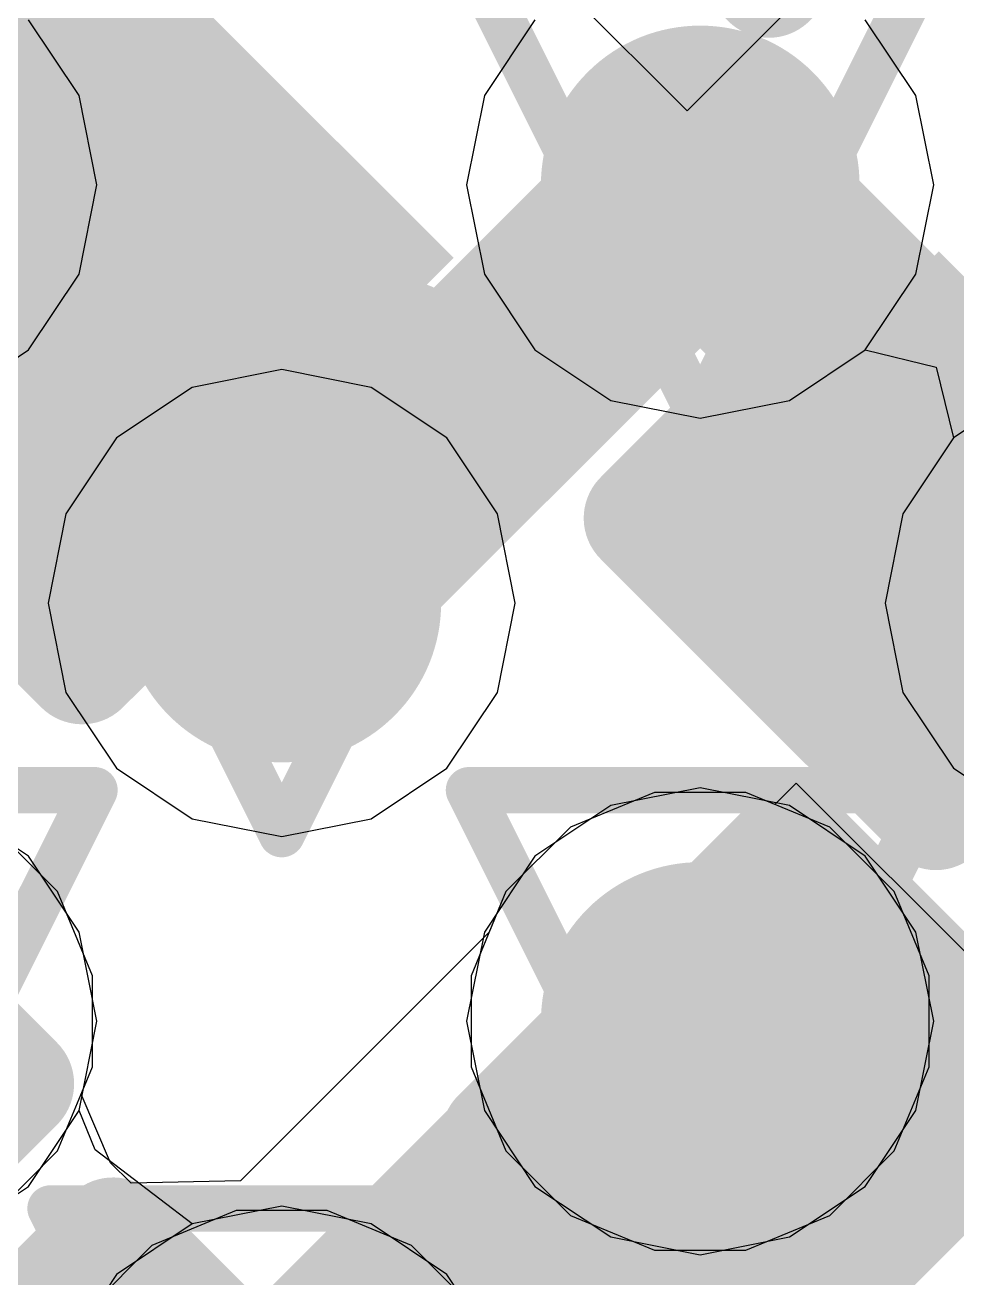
# Model space of a CAD drawing. Header units: inches. Extents: x -6 to 283, y -12 to 154.
# Drawn here: x 54.126 to 55.149, y 3.398 to 4.775 of the extents above; entities that cross this region are included whole.
import ezdxf

# ---------------------------------------------------------------- set-up
doc = ezdxf.new("R2010")
doc.units = ezdxf.units.IN
for name, color, linetype in [('Bottom Layer', 5, 'Continuous'), ('Bottom Overlay', 54, 'Continuous'), ('Bottom Paste', 16, 'Continuous'), ('Bottom Solder', 6, 'Continuous'), ('Drill Drawing', 1, 'Continuous'), ('GND-1', 16, 'Continuous'), ('GND-2', 90, 'Continuous'), ('GND-3', 216, 'Continuous'), ('GND-4', 54, 'Continuous'), ('PWR-1', 156, 'Continuous'), ('PWR-2', 130, 'Continuous'), ('Signal L1', 76, 'Continuous'), ('Signal L2', 6, 'Continuous'), ('Top Layer', 1, 'Continuous'), ('Top Paste', 8, 'Continuous'), ('Top Solder', 216, 'Continuous'), ('Via Holes', 16, 'Continuous')]:
    doc.layers.add(name, color=color, linetype=linetype)

# ---------------------------------------------------------------- blocks, each defined once
blk = doc.blocks.new('BGA_565_15_5_14_4__57')
at = {"layer": 'Top Layer'}
h = blk.add_hatch(color=1, dxfattribs=at)
edge = h.paths.add_edge_path()
edge.add_arc((2.925, 3.575), 0.125, 0, 360)
h = blk.add_hatch(color=1, dxfattribs=at)
edge = h.paths.add_edge_path()
edge.add_arc((2.275, 2.925), 0.125, 0, 360)
h = blk.add_hatch(color=1, dxfattribs=at)
edge = h.paths.add_edge_path()
edge.add_arc((2.925, 2.925), 0.125, 0, 360)
at = {"layer": 'Top Paste'}
h = blk.add_hatch(color=8, dxfattribs=at)
edge = h.paths.add_edge_path()
edge.add_arc((2.925, 3.575), 0.125, 0, 360)
h = blk.add_hatch(color=8, dxfattribs=at)
edge = h.paths.add_edge_path()
edge.add_arc((2.275, 2.925), 0.125, 0, 360)
h = blk.add_hatch(color=8, dxfattribs=at)
edge = h.paths.add_edge_path()
edge.add_arc((2.925, 2.925), 0.125, 0, 360)
at = {"layer": 'Top Solder'}
h = blk.add_hatch(color=216, dxfattribs=at)
edge = h.paths.add_edge_path()
edge.add_arc((2.925, 3.575), 0.175, 0, 360)
h = blk.add_hatch(color=216, dxfattribs=at)
edge = h.paths.add_edge_path()
edge.add_arc((2.275, 2.925), 0.175, 0, 360)
h = blk.add_hatch(color=216, dxfattribs=at)
edge = h.paths.add_edge_path()
edge.add_arc((2.925, 2.925), 0.175, 0, 360)
blk = doc.blocks.new('R___0201_B_131')
at = {"layer": 'Bottom Layer'}
for points in [[(-0.41, 0.185), (-0.14, 0.185), (-0.14, -0.185), (-0.41, -0.185)], [(0.14, 0.185), (0.41, 0.185), (0.41, -0.185), (0.14, -0.185)]]:
    blk.add_hatch(color=5, dxfattribs=at).paths.add_polyline_path(points)
at = {"layer": 'Bottom Paste'}
for points in [[(-0.41, 0.185), (-0.14, 0.185), (-0.14, -0.185), (-0.41, -0.185)], [(0.14, 0.185), (0.41, 0.185), (0.41, -0.185), (0.14, -0.185)]]:
    blk.add_hatch(color=16, dxfattribs=at).paths.add_polyline_path(points)
at = {"layer": 'Bottom Solder'}
for points in [[(-0.465, 0.24), (-0.085, 0.24), (-0.085, -0.24), (-0.465, -0.24)], [(0.085, 0.24), (0.465, 0.24), (0.465, -0.24), (0.085, -0.24)]]:
    blk.add_hatch(color=6, dxfattribs=at).paths.add_polyline_path(points)
at = {"layer": 'Bottom Overlay'}
for points in [[(-0.4826, 0.254, 0.127, 0.127, 0), (-0.4826, -0.254, 0.127, 0.127, 0)], [(-0.4826, 0.254, 0.127, 0.127, 0), (0.4826, 0.254, 0.127, 0.127, 0)], [(0.4826, 0.254, 0.127, 0.127, 0), (0.4826, -0.254, 0.127, 0.127, 0)], [(-0.4826, -0.254, 0.127, 0.127, 0), (0.4826, -0.254, 0.127, 0.127, 0)]]:
    blk.add_lwpolyline(points, format="xyseb", dxfattribs=at)
for points in [[(-0.5144, 0.254, 0.0635, 0.0635, 1), (-0.4509, 0.254, 0.0635, 0.0635, 1)], [(-0.5144, 0.254, 0.0635, 0.0635, 1), (-0.4509, 0.254, 0.0635, 0.0635, 1)], [(0.4508, 0.254, 0.0635, 0.0635, 1), (0.5143, 0.254, 0.0635, 0.0635, 1)], [(0.4508, 0.254, 0.0635, 0.0635, 1), (0.5143, 0.254, 0.0635, 0.0635, 1)], [(-0.5144, -0.254, 0.0635, 0.0635, 1), (-0.4509, -0.254, 0.0635, 0.0635, 1)], [(-0.5144, -0.254, 0.0635, 0.0635, 1), (-0.4509, -0.254, 0.0635, 0.0635, 1)], [(0.4509, -0.254, 0.0635, 0.0635, 1), (0.5144, -0.254, 0.0635, 0.0635, 1)], [(0.4509, -0.254, 0.0635, 0.0635, 1), (0.5144, -0.254, 0.0635, 0.0635, 1)]]:
    blk.add_lwpolyline(points, format="xyseb", close=True, dxfattribs=at)
blk = doc.blocks.new('CAP_0201_B_310')
at = {"layer": 'Bottom Layer'}
for points in [[(-0.45, 0.15), (-0.15, 0.15), (-0.15, -0.15), (-0.45, -0.15)], [(0.15, 0.15), (0.45, 0.15), (0.45, -0.15), (0.15, -0.15)]]:
    blk.add_hatch(color=5, dxfattribs=at).paths.add_polyline_path(points)
at = {"layer": 'Bottom Paste'}
for points in [[(-0.45, 0.15), (-0.15, 0.15), (-0.15, -0.15), (-0.45, -0.15)], [(0.15, 0.15), (0.45, 0.15), (0.45, -0.15), (0.15, -0.15)]]:
    blk.add_hatch(color=16, dxfattribs=at).paths.add_polyline_path(points)
at = {"layer": 'Bottom Solder'}
for points in [[(-0.505, 0.205), (-0.095, 0.205), (-0.095, -0.205), (-0.505, -0.205)], [(0.095, 0.205), (0.505, 0.205), (0.505, -0.205), (0.095, -0.205)]]:
    blk.add_hatch(color=6, dxfattribs=at).paths.add_polyline_path(points)
at = {"layer": 'Bottom Overlay'}
for points in [[(-0.5334, 0.2286, 0.127, 0.127, 0), (-0.2032, 0.2286, 0.127, 0.127, 0)], [(-0.5334, 0.2286, 0.127, 0.127, 0), (-0.5334, -0.2286, 0.127, 0.127, 0)], [(0.2032, 0.2286, 0.127, 0.127, 0), (0.5334, 0.2286, 0.127, 0.127, 0)], [(0.5334, 0.2286, 0.127, 0.127, 0), (0.5334, -0.2286, 0.127, 0.127, 0)], [(-0.5334, -0.2286, 0.127, 0.127, 0), (-0.2032, -0.2286, 0.127, 0.127, 0)], [(0.2032, -0.2286, 0.127, 0.127, 0), (0.5334, -0.2286, 0.127, 0.127, 0)]]:
    blk.add_lwpolyline(points, format="xyseb", dxfattribs=at)
for points in [[(-0.5651, 0.2286, 0.0635, 0.0635, 1), (-0.5016, 0.2286, 0.0635, 0.0635, 1)], [(-0.5651, 0.2286, 0.0635, 0.0635, 1), (-0.5016, 0.2286, 0.0635, 0.0635, 1)], [(-0.2349, 0.2286, 0.0635, 0.0635, 1), (-0.1714, 0.2286, 0.0635, 0.0635, 1)], [(0.1714, 0.2286, 0.0635, 0.0635, 1), (0.2349, 0.2286, 0.0635, 0.0635, 1)], [(0.5016, 0.2286, 0.0635, 0.0635, 1), (0.5651, 0.2286, 0.0635, 0.0635, 1)], [(0.5016, 0.2286, 0.0635, 0.0635, 1), (0.5651, 0.2286, 0.0635, 0.0635, 1)], [(-0.5651, -0.2286, 0.0635, 0.0635, 1), (-0.5016, -0.2286, 0.0635, 0.0635, 1)], [(-0.5651, -0.2286, 0.0635, 0.0635, 1), (-0.5016, -0.2286, 0.0635, 0.0635, 1)], [(-0.2349, -0.2286, 0.0635, 0.0635, 1), (-0.1714, -0.2286, 0.0635, 0.0635, 1)], [(0.1714, -0.2286, 0.0635, 0.0635, 1), (0.2349, -0.2286, 0.0635, 0.0635, 1)], [(0.5016, -0.2286, 0.0635, 0.0635, 1), (0.5651, -0.2286, 0.0635, 0.0635, 1)], [(0.5016, -0.2286, 0.0635, 0.0635, 1), (0.5651, -0.2286, 0.0635, 0.0635, 1)]]:
    blk.add_lwpolyline(points, format="xyseb", close=True, dxfattribs=at)
blk = doc.blocks.new('CAP_0201_B_334')
at = {"layer": 'Bottom Layer'}
for points in [[(-0.45, 0.15), (-0.15, 0.15), (-0.15, -0.15), (-0.45, -0.15)], [(0.15, 0.15), (0.45, 0.15), (0.45, -0.15), (0.15, -0.15)]]:
    blk.add_hatch(color=5, dxfattribs=at).paths.add_polyline_path(points)
at = {"layer": 'Bottom Paste'}
for points in [[(-0.45, 0.15), (-0.15, 0.15), (-0.15, -0.15), (-0.45, -0.15)], [(0.15, 0.15), (0.45, 0.15), (0.45, -0.15), (0.15, -0.15)]]:
    blk.add_hatch(color=16, dxfattribs=at).paths.add_polyline_path(points)
at = {"layer": 'Bottom Solder'}
for points in [[(-0.505, 0.205), (-0.095, 0.205), (-0.095, -0.205), (-0.505, -0.205)], [(0.095, 0.205), (0.505, 0.205), (0.505, -0.205), (0.095, -0.205)]]:
    blk.add_hatch(color=6, dxfattribs=at).paths.add_polyline_path(points)
at = {"layer": 'Bottom Overlay'}
for points in [[(-0.2032, 0.2286, 0.127, 0.127, 0), (-0.5334, 0.2286, 0.127, 0.127, 0)], [(-0.5334, 0.2286, 0.127, 0.127, 0), (-0.5334, -0.2286, 0.127, 0.127, 0)], [(0.5334, 0.2286, 0.127, 0.127, 0), (0.2032, 0.2286, 0.127, 0.127, 0)], [(0.5334, 0.2286, 0.127, 0.127, 0), (0.5334, -0.2286, 0.127, 0.127, 0)], [(-0.2032, -0.2286, 0.127, 0.127, 0), (-0.5334, -0.2286, 0.127, 0.127, 0)], [(0.5334, -0.2286, 0.127, 0.127, 0), (0.2032, -0.2286, 0.127, 0.127, 0)]]:
    blk.add_lwpolyline(points, format="xyseb", dxfattribs=at)
for points in [[(-0.5651, 0.2286, 0.0635, 0.0635, 1), (-0.5016, 0.2286, 0.0635, 0.0635, 1)], [(-0.5651, 0.2286, 0.0635, 0.0635, 1), (-0.5016, 0.2286, 0.0635, 0.0635, 1)], [(-0.2349, 0.2286, 0.0635, 0.0635, 1), (-0.1714, 0.2286, 0.0635, 0.0635, 1)], [(0.1714, 0.2286, 0.0635, 0.0635, 1), (0.2349, 0.2286, 0.0635, 0.0635, 1)], [(0.5016, 0.2286, 0.0635, 0.0635, 1), (0.5651, 0.2286, 0.0635, 0.0635, 1)], [(0.5016, 0.2286, 0.0635, 0.0635, 1), (0.5651, 0.2286, 0.0635, 0.0635, 1)], [(-0.5651, -0.2286, 0.0635, 0.0635, 1), (-0.5016, -0.2286, 0.0635, 0.0635, 1)], [(-0.5651, -0.2286, 0.0635, 0.0635, 1), (-0.5016, -0.2286, 0.0635, 0.0635, 1)], [(-0.2349, -0.2286, 0.0635, 0.0635, 1), (-0.1714, -0.2286, 0.0635, 0.0635, 1)], [(0.1714, -0.2286, 0.0635, 0.0635, 1), (0.2349, -0.2286, 0.0635, 0.0635, 1)], [(0.5016, -0.2286, 0.0635, 0.0635, 1), (0.5651, -0.2286, 0.0635, 0.0635, 1)], [(0.5016, -0.2286, 0.0635, 0.0635, 1), (0.5651, -0.2286, 0.0635, 0.0635, 1)]]:
    blk.add_lwpolyline(points, format="xyseb", close=True, dxfattribs=at)
blk = doc.blocks.new('CAP_0201_B_339')
at = {"layer": 'Bottom Layer'}
for points in [[(-0.45, 0.15), (-0.15, 0.15), (-0.15, -0.15), (-0.45, -0.15)], [(0.15, 0.15), (0.45, 0.15), (0.45, -0.15), (0.15, -0.15)]]:
    blk.add_hatch(color=5, dxfattribs=at).paths.add_polyline_path(points)
at = {"layer": 'Bottom Paste'}
for points in [[(-0.45, 0.15), (-0.15, 0.15), (-0.15, -0.15), (-0.45, -0.15)], [(0.15, 0.15), (0.45, 0.15), (0.45, -0.15), (0.15, -0.15)]]:
    blk.add_hatch(color=16, dxfattribs=at).paths.add_polyline_path(points)
at = {"layer": 'Bottom Solder'}
for points in [[(-0.505, 0.205), (-0.095, 0.205), (-0.095, -0.205), (-0.505, -0.205)], [(0.095, 0.205), (0.505, 0.205), (0.505, -0.205), (0.095, -0.205)]]:
    blk.add_hatch(color=6, dxfattribs=at).paths.add_polyline_path(points)
at = {"layer": 'Bottom Overlay'}
for points in [[(-0.5334, 0.2286, 0.127, 0.127, 0), (-0.5334, -0.2286, 0.127, 0.127, 0)], [(-0.5334, 0.2286, 0.127, 0.127, 0), (-0.2032, 0.2286, 0.127, 0.127, 0)], [(0.2032, 0.2286, 0.127, 0.127, 0), (0.5334, 0.2286, 0.127, 0.127, 0)], [(0.5334, 0.2286, 0.127, 0.127, 0), (0.5334, -0.2286, 0.127, 0.127, 0)], [(-0.5334, -0.2286, 0.127, 0.127, 0), (-0.2032, -0.2286, 0.127, 0.127, 0)], [(0.2032, -0.2286, 0.127, 0.127, 0), (0.5334, -0.2286, 0.127, 0.127, 0)]]:
    blk.add_lwpolyline(points, format="xyseb", dxfattribs=at)
for points in [[(-0.5651, 0.2286, 0.0635, 0.0635, 1), (-0.5016, 0.2286, 0.0635, 0.0635, 1)], [(-0.5651, 0.2286, 0.0635, 0.0635, 1), (-0.5016, 0.2286, 0.0635, 0.0635, 1)], [(-0.2349, 0.2286, 0.0635, 0.0635, 1), (-0.1714, 0.2286, 0.0635, 0.0635, 1)], [(0.1714, 0.2286, 0.0635, 0.0635, 1), (0.2349, 0.2286, 0.0635, 0.0635, 1)], [(0.5016, 0.2286, 0.0635, 0.0635, 1), (0.5651, 0.2286, 0.0635, 0.0635, 1)], [(0.5016, 0.2286, 0.0635, 0.0635, 1), (0.5651, 0.2286, 0.0635, 0.0635, 1)], [(-0.5651, -0.2286, 0.0635, 0.0635, 1), (-0.5016, -0.2286, 0.0635, 0.0635, 1)], [(-0.5651, -0.2286, 0.0635, 0.0635, 1), (-0.5016, -0.2286, 0.0635, 0.0635, 1)], [(-0.2349, -0.2286, 0.0635, 0.0635, 1), (-0.1714, -0.2286, 0.0635, 0.0635, 1)], [(0.1714, -0.2286, 0.0635, 0.0635, 1), (0.2349, -0.2286, 0.0635, 0.0635, 1)], [(0.5016, -0.2286, 0.0635, 0.0635, 1), (0.5651, -0.2286, 0.0635, 0.0635, 1)], [(0.5016, -0.2286, 0.0635, 0.0635, 1), (0.5651, -0.2286, 0.0635, 0.0635, 1)]]:
    blk.add_lwpolyline(points, format="xyseb", close=True, dxfattribs=at)
blk = doc.blocks.new('C___0402_B_394')
at = {"layer": 'Bottom Layer'}
blk.add_hatch(color=5, dxfattribs=at).paths.add_polyline_path([(-0.2413, 0.3175), (-0.2413, -0.3175), (-0.6985, -0.3175), (-0.6985, 0.3175)])
at = {"layer": 'Bottom Paste'}
blk.add_hatch(color=16, dxfattribs=at).paths.add_polyline_path([(-0.2413, 0.3175), (-0.2413, -0.3175), (-0.6985, -0.3175), (-0.6985, 0.3175)])
at = {"layer": 'Bottom Solder'}
blk.add_hatch(color=6, dxfattribs=at).paths.add_polyline_path([(-0.1813, 0.3775), (-0.1813, -0.3775), (-0.7585, -0.3775), (-0.7585, 0.3775)])
at = {"layer": 'Bottom Overlay'}
for points in [[(-0.7874, 0.4064, 0.127, 0.127, 0), (-0.7874, -0.4064, 0.127, 0.127, 0)], [(-0.7874, -0.4064, 0.127, 0.127, 0), (-0.2794, -0.4064, 0.127, 0.127, 0)], [(0.2794, -0.4064, 0.127, 0.127, 0), (0.7874, -0.4064, 0.127, 0.127, 0)]]:
    blk.add_lwpolyline(points, format="xyseb", dxfattribs=at)
for points in [[(-0.8191, -0.4064, 0.0635, 0.0635, 1), (-0.7556, -0.4064, 0.0635, 0.0635, 1)], [(-0.8191, -0.4064, 0.0635, 0.0635, 1), (-0.7556, -0.4064, 0.0635, 0.0635, 1)], [(-0.3111, -0.4064, 0.0635, 0.0635, 1), (-0.2477, -0.4064, 0.0635, 0.0635, 1)], [(0.2477, -0.4064, 0.0635, 0.0635, 1), (0.3111, -0.4064, 0.0635, 0.0635, 1)]]:
    blk.add_lwpolyline(points, format="xyseb", close=True, dxfattribs=at)

msp = doc.modelspace()

# ---------------------------------------------------------------- hatches: boundary and pattern name
at = {"layer": 'Bottom Layer'}
h = msp.add_hatch(color=5, dxfattribs=at)
edge = h.paths.add_edge_path()
edge.add_arc((54.8674, 4.599), 0.15, 0, 360)
h = msp.add_hatch(color=5, dxfattribs=at)
edge = h.paths.add_edge_path()
edge.add_arc((54.4078, 4.1394), 0.15, 0, 360)
h = msp.add_hatch(color=5, dxfattribs=at)
edge = h.paths.add_edge_path()
edge.add_arc((54.8674, 3.6798), 0.15, 0, 360)
at = {"layer": 'GND-1'}
h = msp.add_hatch(color=16, dxfattribs=at)
edge = h.paths.add_edge_path()
edge.add_arc((54.8674, 4.599), 0.15, 0, 360)
h = msp.add_hatch(color=16, dxfattribs=at)
edge = h.paths.add_edge_path()
edge.add_arc((54.4078, 4.1394), 0.15, 0, 360)
h = msp.add_hatch(color=16, dxfattribs=at)
edge = h.paths.add_edge_path()
edge.add_arc((54.8674, 3.6798), 0.15, 0, 360)
at = {"layer": 'GND-2'}
h = msp.add_hatch(color=90, dxfattribs=at)
edge = h.paths.add_edge_path()
edge.add_arc((54.8674, 4.599), 0.15, 0, 360)
h = msp.add_hatch(color=90, dxfattribs=at)
edge = h.paths.add_edge_path()
edge.add_arc((54.4078, 4.1394), 0.15, 0, 360)
h = msp.add_hatch(color=90, dxfattribs=at)
edge = h.paths.add_edge_path()
edge.add_arc((54.8674, 3.6798), 0.15, 0, 360)
at = {"layer": 'GND-3'}
h = msp.add_hatch(color=216, dxfattribs=at)
edge = h.paths.add_edge_path()
edge.add_arc((54.8674, 4.599), 0.15, 0, 360)
h = msp.add_hatch(color=216, dxfattribs=at)
edge = h.paths.add_edge_path()
edge.add_arc((54.4078, 4.1394), 0.15, 0, 360)
h = msp.add_hatch(color=216, dxfattribs=at)
edge = h.paths.add_edge_path()
edge.add_arc((54.8674, 3.6798), 0.15, 0, 360)
at = {"layer": 'GND-4'}
h = msp.add_hatch(color=54, dxfattribs=at)
edge = h.paths.add_edge_path()
edge.add_arc((54.8674, 4.599), 0.15, 0, 360)
h = msp.add_hatch(color=54, dxfattribs=at)
edge = h.paths.add_edge_path()
edge.add_arc((54.4078, 4.1394), 0.15, 0, 360)
h = msp.add_hatch(color=54, dxfattribs=at)
edge = h.paths.add_edge_path()
edge.add_arc((54.8674, 3.6798), 0.15, 0, 360)
at = {"layer": 'PWR-1'}
h = msp.add_hatch(color=156, dxfattribs=at)
edge = h.paths.add_edge_path()
edge.add_arc((54.8674, 4.599), 0.15, 0, 360)
h = msp.add_hatch(color=156, dxfattribs=at)
edge = h.paths.add_edge_path()
edge.add_arc((54.4078, 4.1394), 0.15, 0, 360)
h = msp.add_hatch(color=156, dxfattribs=at)
edge = h.paths.add_edge_path()
edge.add_arc((54.8674, 3.6798), 0.15, 0, 360)
at = {"layer": 'PWR-2'}
h = msp.add_hatch(color=130, dxfattribs=at)
edge = h.paths.add_edge_path()
edge.add_arc((54.8674, 4.599), 0.15, 0, 360)
h = msp.add_hatch(color=130, dxfattribs=at)
edge = h.paths.add_edge_path()
edge.add_arc((54.4078, 4.1394), 0.15, 0, 360)
h = msp.add_hatch(color=130, dxfattribs=at)
edge = h.paths.add_edge_path()
edge.add_arc((54.8674, 3.6798), 0.15, 0, 360)
at = {"layer": 'Signal L1'}
h = msp.add_hatch(color=76, dxfattribs=at)
edge = h.paths.add_edge_path()
edge.add_arc((54.8674, 4.599), 0.15, 0, 360)
h = msp.add_hatch(color=76, dxfattribs=at)
edge = h.paths.add_edge_path()
edge.add_arc((54.4078, 4.1394), 0.15, 0, 360)
h = msp.add_hatch(color=76, dxfattribs=at)
edge = h.paths.add_edge_path()
edge.add_arc((54.8674, 3.6798), 0.15, 0, 360)
at = {"layer": 'Signal L2'}
h = msp.add_hatch(color=6, dxfattribs=at)
edge = h.paths.add_edge_path()
edge.add_arc((54.8674, 4.599), 0.15, 0, 360)
h = msp.add_hatch(color=6, dxfattribs=at)
edge = h.paths.add_edge_path()
edge.add_arc((54.4078, 4.1394), 0.15, 0, 360)
h = msp.add_hatch(color=6, dxfattribs=at)
edge = h.paths.add_edge_path()
edge.add_arc((54.8674, 3.6798), 0.15, 0, 360)
at = {"layer": 'Top Layer'}
h = msp.add_hatch(color=1, dxfattribs=at)
edge = h.paths.add_edge_path()
edge.add_arc((54.8674, 4.599), 0.15, 0, 360)
h = msp.add_hatch(color=1, dxfattribs=at)
edge = h.paths.add_edge_path()
edge.add_arc((54.4078, 4.1394), 0.15, 0, 360)
h = msp.add_hatch(color=1, dxfattribs=at)
edge = h.paths.add_edge_path()
edge.add_arc((54.8674, 3.6798), 0.15, 0, 360)
at = {"layer": 'Via Holes'}
h = msp.add_hatch(color=7, dxfattribs=at)
edge = h.paths.add_edge_path()
edge.add_arc((54.8674, 4.599), 0.075, 0, 360)
h = msp.add_hatch(color=7, dxfattribs=at)
edge = h.paths.add_edge_path()
edge.add_arc((54.4078, 4.1394), 0.075, 0, 360)
h = msp.add_hatch(color=7, dxfattribs=at)
edge = h.paths.add_edge_path()
edge.add_arc((54.8674, 3.6798), 0.075, 0, 360)

# ---------------------------------------------------------------- linework, layer by layer
at = {"layer": 'Bottom Layer'}
for p, q in [((54.6192, 4.9142), (54.8531, 4.6803)), ((54.8531, 4.6803), (55.0432, 4.8705)), ((54.973, 3.9416), (54.9496, 3.9181)), ((55.3648, 3.5498), (54.973, 3.9416)), ((54.8174, 3.9314), (54.7249, 3.8931)), ((54.9175, 3.9314), (54.8174, 3.9314)), ((54.9496, 3.9181), (54.9175, 3.9314)), ((54.1615, 3.8223), (54.0907, 3.8931)), ((54.7249, 3.8931), (54.6541, 3.8223)), ((54.1998, 3.7298), (54.1615, 3.8223)), ((54.6541, 3.8223), (54.6356, 3.7776)), ((54.6356, 3.7776), (54.3624, 3.5044)), ((54.1998, 3.6297), (54.1998, 3.7298)), ((54.1874, 3.5997), (54.1998, 3.6297)), ((54.2198, 3.5243), (54.1874, 3.5997)), ((54.2419, 3.5022), (54.2198, 3.5243)), ((54.2424, 3.5019), (54.2419, 3.5022)), ((54.3624, 3.5044), (54.2424, 3.5019))]:
    msp.add_line(p, q, dxfattribs=at)
for points in [[(54.4078, 3.2202, 0.2032, 0.2032, 0), (54.8674, 3.6798, 0.2032, 0.2032, 0)], [(54.8674, 3.6798, 0.2032, 0.2032, 0), (54.8674, 3.6798, 0.2032, 0.2032, 0)]]:
    msp.add_lwpolyline(points, format="xyseb", dxfattribs=at)
msp.add_lwpolyline([(54.8166, 3.6798, 0.1016, 0.1016, 1), (54.9182, 3.6798, 0.1016, 0.1016, 1)], format="xyseb", close=True, dxfattribs=at)
msp.add_lwpolyline([(54.8166, 3.6798, 0.1016, 0.1016, 1), (54.9182, 3.6798, 0.1016, 0.1016, 1)], format="xyseb", close=True, dxfattribs=at)
msp.add_lwpolyline([(54.8166, 3.6798, 0.1016, 0.1016, 1), (54.9182, 3.6798, 0.1016, 0.1016, 1)], format="xyseb", close=True, dxfattribs=at)
at = {"layer": 'Drill Drawing'}
for points in [[(53.9482, 4.345, 0.0508, 0.0508, 0), (54.2022, 4.853, 0.0508, 0.0508, 0)], [(54.6134, 4.853, 0.0508, 0.0508, 0), (54.8674, 4.345, 0.0508, 0.0508, 0)], [(54.8674, 4.345, 0.0508, 0.0508, 0), (55.1214, 4.853, 0.0508, 0.0508, 0)], [(54.1538, 4.3934, 0.0508, 0.0508, 0), (54.6618, 4.3934, 0.0508, 0.0508, 0)], [(54.1538, 4.3934, 0.0508, 0.0508, 0), (54.4078, 3.8854, 0.0508, 0.0508, 0)], [(54.4078, 3.8854, 0.0508, 0.0508, 0), (54.6618, 4.3934, 0.0508, 0.0508, 0)], [(55.0731, 4.3934, 0.0508, 0.0508, 0), (55.5811, 4.3934, 0.0508, 0.0508, 0)], [(55.0731, 4.3934, 0.0508, 0.0508, 0), (55.3271, 3.8854, 0.0508, 0.0508, 0)], [(53.6942, 3.9338, 0.0508, 0.0508, 0), (54.2022, 3.9338, 0.0508, 0.0508, 0)], [(53.9482, 3.4258, 0.0508, 0.0508, 0), (54.2022, 3.9338, 0.0508, 0.0508, 0)], [(54.6134, 3.9338, 0.0508, 0.0508, 0), (55.1214, 3.9338, 0.0508, 0.0508, 0)], [(54.6134, 3.9338, 0.0508, 0.0508, 0), (54.8674, 3.4258, 0.0508, 0.0508, 0)], [(54.8674, 3.4258, 0.0508, 0.0508, 0), (55.1214, 3.9338, 0.0508, 0.0508, 0)], [(54.1538, 3.4742, 0.0508, 0.0508, 0), (54.6618, 3.4742, 0.0508, 0.0508, 0)], [(54.1538, 3.4742, 0.0508, 0.0508, 0), (54.4078, 2.9662, 0.0508, 0.0508, 0)], [(54.4078, 2.9662, 0.0508, 0.0508, 0), (54.6618, 3.4742, 0.0508, 0.0508, 0)]]:
    msp.add_lwpolyline(points, format="xyseb", dxfattribs=at)
for points in [[(54.1411, 4.3934, 0.0254, 0.0254, 1), (54.1665, 4.3934, 0.0254, 0.0254, 1)], [(54.1411, 4.3934, 0.0254, 0.0254, 1), (54.1665, 4.3934, 0.0254, 0.0254, 1)], [(54.6491, 4.3934, 0.0254, 0.0254, 1), (54.6745, 4.3934, 0.0254, 0.0254, 1)], [(54.6491, 4.3934, 0.0254, 0.0254, 1), (54.6745, 4.3934, 0.0254, 0.0254, 1)], [(55.0604, 4.3934, 0.0254, 0.0254, 1), (55.0858, 4.3934, 0.0254, 0.0254, 1)], [(55.0604, 4.3934, 0.0254, 0.0254, 1), (55.0858, 4.3934, 0.0254, 0.0254, 1)], [(54.8547, 4.345, 0.0254, 0.0254, 1), (54.8801, 4.345, 0.0254, 0.0254, 1)], [(54.8547, 4.345, 0.0254, 0.0254, 1), (54.8801, 4.345, 0.0254, 0.0254, 1)], [(54.1895, 3.9338, 0.0254, 0.0254, 1), (54.2149, 3.9338, 0.0254, 0.0254, 1)], [(54.1895, 3.9338, 0.0254, 0.0254, 1), (54.2149, 3.9338, 0.0254, 0.0254, 1)], [(54.6007, 3.9338, 0.0254, 0.0254, 1), (54.6261, 3.9338, 0.0254, 0.0254, 1)], [(54.6007, 3.9338, 0.0254, 0.0254, 1), (54.6261, 3.9338, 0.0254, 0.0254, 1)], [(55.1087, 3.9338, 0.0254, 0.0254, 1), (55.1341, 3.9338, 0.0254, 0.0254, 1)], [(55.1087, 3.9338, 0.0254, 0.0254, 1), (55.1341, 3.9338, 0.0254, 0.0254, 1)], [(54.3951, 3.8854, 0.0254, 0.0254, 1), (54.4205, 3.8854, 0.0254, 0.0254, 1)], [(54.3951, 3.8854, 0.0254, 0.0254, 1), (54.4205, 3.8854, 0.0254, 0.0254, 1)], [(54.1411, 3.4742, 0.0254, 0.0254, 1), (54.1665, 3.4742, 0.0254, 0.0254, 1)], [(54.1411, 3.4742, 0.0254, 0.0254, 1), (54.1665, 3.4742, 0.0254, 0.0254, 1)], [(54.6491, 3.4742, 0.0254, 0.0254, 1), (54.6745, 3.4742, 0.0254, 0.0254, 1)], [(54.6491, 3.4742, 0.0254, 0.0254, 1), (54.6745, 3.4742, 0.0254, 0.0254, 1)], [(54.8547, 3.4258, 0.0254, 0.0254, 1), (54.8801, 3.4258, 0.0254, 0.0254, 1)], [(54.8547, 3.4258, 0.0254, 0.0254, 1), (54.8801, 3.4258, 0.0254, 0.0254, 1)]]:
    msp.add_lwpolyline(points, format="xyseb", close=True, dxfattribs=at)
at = {"layer": 'GND-1'}
for p, q in [((54.8174, 3.9314), (54.7249, 3.8931)), ((54.9175, 3.9314), (54.8174, 3.9314)), ((55.01, 3.8931), (54.9175, 3.9314)), ((54.1615, 3.8223), (54.0907, 3.8931)), ((54.7249, 3.8931), (54.6541, 3.8223)), ((55.0807, 3.8223), (55.01, 3.8931)), ((54.1998, 3.7298), (54.1615, 3.8223)), ((54.6541, 3.8223), (54.6158, 3.7298)), ((55.119, 3.7298), (55.0807, 3.8223)), ((54.1998, 3.6297), (54.1998, 3.7298)), ((54.6158, 3.7298), (54.6158, 3.6297)), ((55.119, 3.6297), (55.119, 3.7298)), ((54.1615, 3.5373), (54.1998, 3.6297)), ((54.6158, 3.6297), (54.6541, 3.5373)), ((55.0807, 3.5373), (55.119, 3.6297)), ((54.0907, 3.4665), (54.1615, 3.5373)), ((54.6541, 3.5373), (54.7249, 3.4665)), ((55.01, 3.4665), (55.0807, 3.5373)), ((54.3578, 3.4718), (54.2653, 3.4335)), ((54.4579, 3.4718), (54.3578, 3.4718)), ((54.5503, 3.4335), (54.4579, 3.4718)), ((54.7249, 3.4665), (54.8174, 3.4282)), ((54.9175, 3.4282), (55.01, 3.4665)), ((54.2653, 3.4335), (54.1945, 3.3627)), ((54.6211, 3.3627), (54.5503, 3.4335)), ((54.8174, 3.4282), (54.9175, 3.4282))]:
    msp.add_line(p, q, dxfattribs=at)
at = {"layer": 'GND-2'}
for p, q in [((54.8174, 3.9314), (54.7249, 3.8931)), ((54.9175, 3.9314), (54.8174, 3.9314)), ((55.01, 3.8931), (54.9175, 3.9314)), ((54.1615, 3.8223), (54.0907, 3.8931)), ((54.7249, 3.8931), (54.6541, 3.8223)), ((55.0807, 3.8223), (55.01, 3.8931)), ((54.1998, 3.7298), (54.1615, 3.8223)), ((54.6541, 3.8223), (54.6158, 3.7298)), ((55.119, 3.7298), (55.0807, 3.8223)), ((54.1998, 3.6297), (54.1998, 3.7298)), ((54.6158, 3.7298), (54.6158, 3.6297)), ((55.119, 3.6297), (55.119, 3.7298)), ((54.1615, 3.5373), (54.1998, 3.6297)), ((54.6158, 3.6297), (54.6541, 3.5373)), ((55.0807, 3.5373), (55.119, 3.6297)), ((54.0907, 3.4665), (54.1615, 3.5373)), ((54.6541, 3.5373), (54.7249, 3.4665)), ((55.01, 3.4665), (55.0807, 3.5373)), ((54.3578, 3.4718), (54.2653, 3.4335)), ((54.4579, 3.4718), (54.3578, 3.4718)), ((54.5503, 3.4335), (54.4579, 3.4718)), ((54.7249, 3.4665), (54.8174, 3.4282)), ((54.9175, 3.4282), (55.01, 3.4665)), ((54.2653, 3.4335), (54.1945, 3.3627)), ((54.6211, 3.3627), (54.5503, 3.4335)), ((54.8174, 3.4282), (54.9175, 3.4282))]:
    msp.add_line(p, q, dxfattribs=at)
at = {"layer": 'GND-3'}
for p, q in [((54.8174, 3.9314), (54.7249, 3.8931)), ((54.9175, 3.9314), (54.8174, 3.9314)), ((55.01, 3.8931), (54.9175, 3.9314)), ((54.1615, 3.8223), (54.0907, 3.8931)), ((54.7249, 3.8931), (54.6541, 3.8223)), ((55.0807, 3.8223), (55.01, 3.8931)), ((54.1998, 3.7298), (54.1615, 3.8223)), ((54.6541, 3.8223), (54.6158, 3.7298)), ((55.119, 3.7298), (55.0807, 3.8223)), ((54.1998, 3.6297), (54.1998, 3.7298)), ((54.6158, 3.7298), (54.6158, 3.6297)), ((55.119, 3.6297), (55.119, 3.7298)), ((54.1615, 3.5373), (54.1998, 3.6297)), ((54.6158, 3.6297), (54.6541, 3.5373)), ((55.0807, 3.5373), (55.119, 3.6297)), ((54.0907, 3.4665), (54.1615, 3.5373)), ((54.6541, 3.5373), (54.7249, 3.4665)), ((55.01, 3.4665), (55.0807, 3.5373)), ((54.3578, 3.4718), (54.2653, 3.4335)), ((54.4579, 3.4718), (54.3578, 3.4718)), ((54.5503, 3.4335), (54.4579, 3.4718)), ((54.7249, 3.4665), (54.8174, 3.4282)), ((54.9175, 3.4282), (55.01, 3.4665)), ((54.2653, 3.4335), (54.1945, 3.3627)), ((54.6211, 3.3627), (54.5503, 3.4335)), ((54.8174, 3.4282), (54.9175, 3.4282))]:
    msp.add_line(p, q, dxfattribs=at)
at = {"layer": 'GND-4'}
for p, q in [((54.8174, 3.9314), (54.7249, 3.8931)), ((54.9175, 3.9314), (54.8174, 3.9314)), ((55.01, 3.8931), (54.9175, 3.9314)), ((54.1615, 3.8223), (54.0907, 3.8931)), ((54.7249, 3.8931), (54.6541, 3.8223)), ((55.0807, 3.8223), (55.01, 3.8931)), ((54.1998, 3.7298), (54.1615, 3.8223)), ((54.6541, 3.8223), (54.6158, 3.7298)), ((55.119, 3.7298), (55.0807, 3.8223)), ((54.1998, 3.6297), (54.1998, 3.7298)), ((54.6158, 3.7298), (54.6158, 3.6297)), ((55.119, 3.6297), (55.119, 3.7298)), ((54.1615, 3.5373), (54.1998, 3.6297)), ((54.6158, 3.6297), (54.6541, 3.5373)), ((55.0807, 3.5373), (55.119, 3.6297)), ((54.0907, 3.4665), (54.1615, 3.5373)), ((54.6541, 3.5373), (54.7249, 3.4665)), ((55.01, 3.4665), (55.0807, 3.5373)), ((54.3578, 3.4718), (54.2653, 3.4335)), ((54.4579, 3.4718), (54.3578, 3.4718)), ((54.5503, 3.4335), (54.4579, 3.4718)), ((54.7249, 3.4665), (54.8174, 3.4282)), ((54.9175, 3.4282), (55.01, 3.4665)), ((54.2653, 3.4335), (54.1945, 3.3627)), ((54.6211, 3.3627), (54.5503, 3.4335)), ((54.8174, 3.4282), (54.9175, 3.4282))]:
    msp.add_line(p, q, dxfattribs=at)
at = {"layer": 'PWR-1'}
for p, q in [((54.1852, 4.6972), (54.1296, 4.7804)), ((54.686, 4.7804), (54.6304, 4.6972)), ((55.1044, 4.6972), (55.0488, 4.7804)), ((54.2047, 4.599), (54.1852, 4.6972)), ((54.6304, 4.6972), (54.6109, 4.599)), ((55.124, 4.599), (55.1044, 4.6972)), ((54.1852, 4.5008), (54.2047, 4.599)), ((54.6109, 4.599), (54.6304, 4.5008)), ((55.1044, 4.5008), (55.124, 4.599)), ((54.1296, 4.4176), (54.1852, 4.5008)), ((54.6304, 4.5008), (54.686, 4.4176)), ((55.0488, 4.4176), (55.1044, 4.5008)), ((54.0464, 4.362), (54.1296, 4.4176)), ((54.686, 4.4176), (54.7693, 4.362)), ((54.9656, 4.362), (55.0488, 4.4176)), ((54.4078, 4.3959), (54.3096, 4.3764)), ((54.506, 4.3764), (54.4078, 4.3959)), ((54.3096, 4.3764), (54.2264, 4.3208)), ((54.5892, 4.3208), (54.506, 4.3764)), ((55.2289, 4.3764), (55.1457, 4.3208)), ((54.7693, 4.362), (54.8674, 4.3425)), ((54.8674, 4.3425), (54.9656, 4.362)), ((54.2264, 4.3208), (54.1708, 4.2376)), ((54.6448, 4.2376), (54.5892, 4.3208)), ((55.1457, 4.3208), (55.09, 4.2376)), ((54.1708, 4.2376), (54.1513, 4.1394)), ((54.6643, 4.1394), (54.6448, 4.2376)), ((55.09, 4.2376), (55.0705, 4.1394)), ((54.1513, 4.1394), (54.1708, 4.0412)), ((54.6448, 4.0412), (54.6643, 4.1394)), ((55.0705, 4.1394), (55.09, 4.0412)), ((54.1708, 4.0412), (54.2264, 3.958)), ((54.5892, 3.958), (54.6448, 4.0412)), ((55.09, 4.0412), (55.1457, 3.958)), ((54.2264, 3.958), (54.3096, 3.9024)), ((54.506, 3.9024), (54.5892, 3.958)), ((55.1457, 3.958), (55.2289, 3.9024)), ((54.8674, 3.9363), (54.7693, 3.9168)), ((54.9656, 3.9168), (54.8674, 3.9363)), ((54.1296, 3.8612), (54.0464, 3.9168)), ((54.7693, 3.9168), (54.686, 3.8612)), ((55.0488, 3.8612), (54.9656, 3.9168)), ((54.3096, 3.9024), (54.4078, 3.8829)), ((54.4078, 3.8829), (54.506, 3.9024)), ((54.1852, 3.7779), (54.1296, 3.8612)), ((54.686, 3.8612), (54.6304, 3.7779)), ((55.1044, 3.7779), (55.0488, 3.8612)), ((54.2047, 3.6798), (54.1852, 3.7779)), ((54.6304, 3.7779), (54.6109, 3.6798)), ((55.124, 3.6798), (55.1044, 3.7779)), ((54.1852, 3.5816), (54.2047, 3.6798)), ((54.6109, 3.6798), (54.6304, 3.5816)), ((55.1044, 3.5816), (55.124, 3.6798)), ((54.1296, 3.4984), (54.1852, 3.5816)), ((54.6304, 3.5816), (54.686, 3.4984)), ((55.0488, 3.4984), (55.1044, 3.5816)), ((54.0464, 3.4428), (54.1296, 3.4984)), ((54.686, 3.4984), (54.7693, 3.4428)), ((54.9656, 3.4428), (55.0488, 3.4984)), ((54.4078, 3.4767), (54.3096, 3.4572)), ((54.506, 3.4572), (54.4078, 3.4767)), ((54.3096, 3.4572), (54.2264, 3.4016)), ((54.5892, 3.4016), (54.506, 3.4572)), ((54.7693, 3.4428), (54.8674, 3.4232)), ((54.8674, 3.4232), (54.9656, 3.4428)), ((54.2264, 3.4016), (54.1708, 3.3183)), ((54.6448, 3.3183), (54.5892, 3.4016))]:
    msp.add_line(p, q, dxfattribs=at)
at = {"layer": 'PWR-2'}
for p, q in [((54.1852, 4.6972), (54.1296, 4.7804)), ((54.686, 4.7804), (54.6304, 4.6972)), ((54.2047, 4.599), (54.1852, 4.6972)), ((54.6304, 4.6972), (54.6109, 4.599)), ((54.1852, 4.5008), (54.2047, 4.599)), ((54.6109, 4.599), (54.6304, 4.5008)), ((54.1296, 4.4176), (54.1852, 4.5008)), ((54.6304, 4.5008), (54.686, 4.4176)), ((54.0464, 4.362), (54.1296, 4.4176)), ((54.686, 4.4176), (54.7693, 4.362)), ((54.9656, 4.362), (55.0488, 4.4176)), ((55.0488, 4.4176), (55.1266, 4.3986)), ((54.4078, 4.3959), (54.3096, 4.3764)), ((54.506, 4.3764), (54.4078, 4.3959)), ((55.1266, 4.3986), (55.1457, 4.3208)), ((54.3096, 4.3764), (54.2264, 4.3208)), ((54.5892, 4.3208), (54.506, 4.3764)), ((54.7693, 4.362), (54.8674, 4.3425)), ((54.8674, 4.3425), (54.9656, 4.362)), ((54.2264, 4.3208), (54.1708, 4.2376)), ((54.6448, 4.2376), (54.5892, 4.3208)), ((55.1457, 4.3208), (55.09, 4.2376)), ((54.1708, 4.2376), (54.1513, 4.1394)), ((54.6643, 4.1394), (54.6448, 4.2376)), ((55.09, 4.2376), (55.0705, 4.1394)), ((54.1513, 4.1394), (54.1708, 4.0412)), ((54.6448, 4.0412), (54.6643, 4.1394)), ((55.0705, 4.1394), (55.09, 4.0412)), ((54.1708, 4.0412), (54.2264, 3.958)), ((54.5892, 3.958), (54.6448, 4.0412)), ((55.09, 4.0412), (55.1457, 3.958)), ((54.2264, 3.958), (54.3096, 3.9024)), ((54.506, 3.9024), (54.5892, 3.958)), ((55.1457, 3.958), (55.2289, 3.9024)), ((54.8674, 3.9363), (54.7693, 3.9168)), ((54.9656, 3.9168), (54.8674, 3.9363)), ((54.1296, 3.8612), (54.0464, 3.9168)), ((54.7693, 3.9168), (54.686, 3.8612)), ((55.0488, 3.8612), (54.9656, 3.9168)), ((54.3096, 3.9024), (54.4078, 3.8829)), ((54.4078, 3.8829), (54.506, 3.9024)), ((54.1852, 3.7779), (54.1296, 3.8612)), ((54.686, 3.8612), (54.6304, 3.7779)), ((55.1044, 3.7779), (55.0488, 3.8612)), ((54.2047, 3.6798), (54.1852, 3.7779)), ((54.6304, 3.7779), (54.6109, 3.6798)), ((55.124, 3.6798), (55.1044, 3.7779)), ((54.1852, 3.5816), (54.2047, 3.6798)), ((54.6109, 3.6798), (54.6304, 3.5816)), ((55.1044, 3.5816), (55.124, 3.6798)), ((54.2027, 3.5385), (54.1852, 3.5816)), ((54.6304, 3.5816), (54.686, 3.4984)), ((55.0488, 3.4984), (55.1044, 3.5816)), ((54.3096, 3.4572), (54.2027, 3.5385)), ((54.686, 3.4984), (54.7693, 3.4428)), ((54.9656, 3.4428), (55.0488, 3.4984)), ((54.4078, 3.4767), (54.3096, 3.4572)), ((54.506, 3.4572), (54.4078, 3.4767)), ((54.5892, 3.4016), (54.506, 3.4572)), ((54.7693, 3.4428), (54.8674, 3.4232)), ((54.8674, 3.4232), (54.9656, 3.4428)), ((54.6448, 3.3183), (54.5892, 3.4016))]:
    msp.add_line(p, q, dxfattribs=at)
at = {"layer": 'Signal L2'}
for p, q in [((54.1852, 4.6972), (54.1296, 4.7804)), ((54.686, 4.7804), (54.6304, 4.6972)), ((55.1044, 4.6972), (55.0488, 4.7804)), ((54.2047, 4.599), (54.1852, 4.6972)), ((54.6304, 4.6972), (54.6109, 4.599)), ((55.124, 4.599), (55.1044, 4.6972)), ((54.1852, 4.5008), (54.2047, 4.599)), ((54.6109, 4.599), (54.6304, 4.5008)), ((55.1044, 4.5008), (55.124, 4.599)), ((54.1296, 4.4176), (54.1852, 4.5008)), ((54.6304, 4.5008), (54.686, 4.4176)), ((55.0488, 4.4176), (55.1044, 4.5008)), ((54.0464, 4.362), (54.1296, 4.4176)), ((54.686, 4.4176), (54.7693, 4.362)), ((54.9656, 4.362), (55.0488, 4.4176)), ((54.4078, 4.3959), (54.3096, 4.3764)), ((54.506, 4.3764), (54.4078, 4.3959)), ((54.3096, 4.3764), (54.2264, 4.3208)), ((54.5892, 4.3208), (54.506, 4.3764)), ((55.2289, 4.3764), (55.1457, 4.3208)), ((54.7693, 4.362), (54.8674, 4.3425)), ((54.8674, 4.3425), (54.9656, 4.362)), ((54.2264, 4.3208), (54.1708, 4.2376)), ((54.6448, 4.2376), (54.5892, 4.3208)), ((55.1457, 4.3208), (55.09, 4.2376)), ((54.1708, 4.2376), (54.1513, 4.1394)), ((54.6643, 4.1394), (54.6448, 4.2376)), ((55.09, 4.2376), (55.0705, 4.1394)), ((54.1513, 4.1394), (54.1708, 4.0412)), ((54.6448, 4.0412), (54.6643, 4.1394)), ((55.0705, 4.1394), (55.09, 4.0412)), ((54.1708, 4.0412), (54.2264, 3.958)), ((54.5892, 3.958), (54.6448, 4.0412)), ((55.09, 4.0412), (55.1457, 3.958)), ((54.2264, 3.958), (54.3096, 3.9024)), ((54.506, 3.9024), (54.5892, 3.958)), ((55.1457, 3.958), (55.2289, 3.9024)), ((54.1296, 3.8612), (54.0464, 3.9168)), ((54.3096, 3.9024), (54.4078, 3.8829)), ((54.4078, 3.8829), (54.506, 3.9024)), ((54.1852, 3.7779), (54.1296, 3.8612)), ((54.2047, 3.6798), (54.1852, 3.7779)), ((54.1852, 3.5816), (54.2047, 3.6798)), ((54.1296, 3.4984), (54.1852, 3.5816)), ((54.0464, 3.4428), (54.1296, 3.4984))]:
    msp.add_line(p, q, dxfattribs=at)
at = {"layer": 'Top Layer'}
for points in [[(53.9482, 4.599, 0.254, 0.254, 0), (54.4078, 4.1394, 0.254, 0.254, 0)], [(54.4078, 4.1394, 0.254, 0.254, 0), (54.8674, 4.599, 0.254, 0.254, 0)], [(54.8674, 4.599, 0.254, 0.254, 0), (55.3271, 4.1394, 0.254, 0.254, 0)], [(54.4078, 3.2202, 0.254, 0.254, 0), (54.8674, 3.6798, 0.254, 0.254, 0)]]:
    msp.add_lwpolyline(points, format="xyseb", dxfattribs=at)
for points in [[(54.8039, 4.599, 0.127, 0.127, 1), (54.9309, 4.599, 0.127, 0.127, 1)], [(54.8039, 4.599, 0.127, 0.127, 1), (54.9309, 4.599, 0.127, 0.127, 1)], [(54.3443, 4.1394, 0.127, 0.127, 1), (54.4713, 4.1394, 0.127, 0.127, 1)], [(54.3443, 4.1394, 0.127, 0.127, 1), (54.4713, 4.1394, 0.127, 0.127, 1)], [(54.8039, 3.6798, 0.127, 0.127, 1), (54.9309, 3.6798, 0.127, 0.127, 1)]]:
    msp.add_lwpolyline(points, format="xyseb", close=True, dxfattribs=at)

# ---------------------------------------------------------------- block references
for name, p, rotation in [('BGA_565_15_5_14_4__57', (54.4079, 8.2759), 225), ('C___0402_B_394', (54.4579, 4.9138), 45), ('CAP_0201_B_310', (55.3418, 4.4482), 45), ('CAP_0201_B_339', (53.5775, 3.3957), 45), ('CAP_0201_B_334', (55.1852, 3.3377), 135), ('R___0201_B_131', (54.0607, 2.9239), 45)]:
    msp.add_blockref(name, p, dxfattribs=dict(rotation=rotation))

doc.saveas('drawing.dxf')
